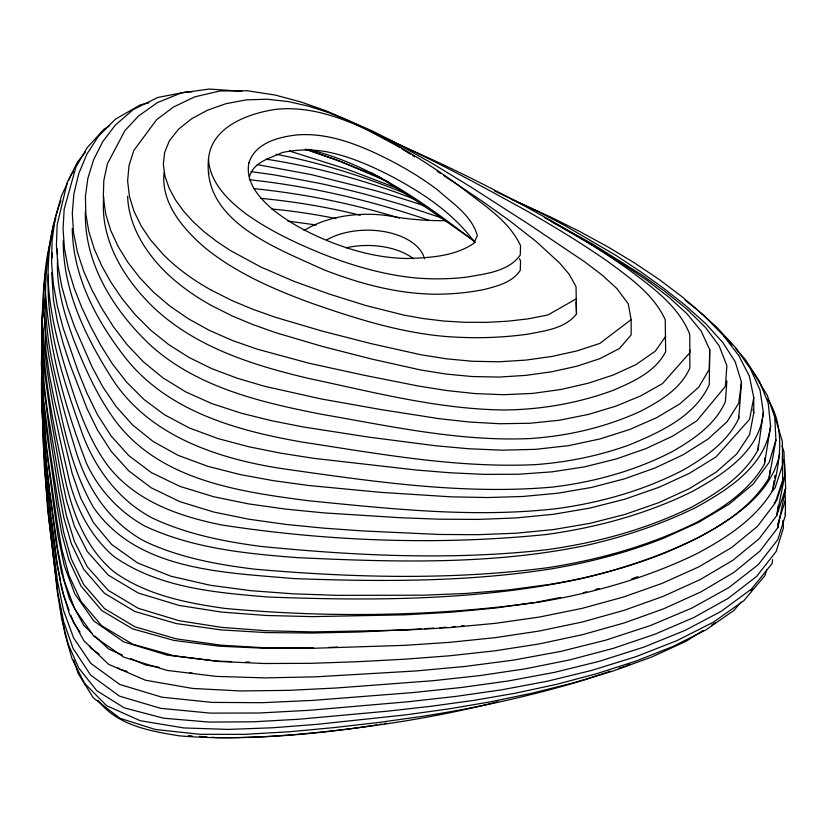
<?xml version="1.0" encoding="UTF-8"?>
<svg xmlns="http://www.w3.org/2000/svg" width="827" height="827" viewBox="0 0 827 827"><rect width="100%" height="100%" fill="white"/><g stroke="black" fill="none" stroke-linecap="round" stroke-linejoin="round"><path stroke-width="1.24" d="M44.11 447.541L44.234 456.328M551.351 221.574L600.712 249.93L623.992 264.692L646.714 280.229L668.247 296.676L686.886 313.65L701.1 330.955L709.731 349.697L709.277 384.617C694.67 416.674 660.246 432.014 629.543 444.833C599.255 455.78 567.57 462.262 535.472 464.619C457.372 468.309 379.965 453.94 303.085 442.228C238.91 431.053 170.166 412.57 127.12 359.962C97.431 322.52 72.859 277.427 72.29 228.541M48.39 274.688C45.64 329.89 64.547 382.994 82.535 434.309C95.581 469.085 118.902 500.345 152.158 517.96C186.271 534.087 223.455 541.427 260.629 546.389C355.403 555.744 451.408 560.51 546.265 549.79C596.556 542.832 646.145 529.507 691.806 507.023C717.629 492.964 743.514 476.28 758.09 449.847L763.342 412.291L759.992 389.972L750.358 368.687L735.554 347.619L716.678 327.151L694.928 307.768L685.014 300.211M709.731 349.697L709.277 369.338L698.784 387.119L679.856 403.855L656.421 417.821L629.543 429.544L599.937 438.961L568.418 445.67L535.472 449.34L502.227 450.177L468.671 448.761L435.043 445.691L369.059 437.163L303.085 426.939L271.452 420.685L241.184 413.169L211.857 403.607L185.517 391.781L162.847 377.774L143.536 361.947L127.12 344.683L113.454 326.768L101.876 308.45L91.931 289.957L83.672 271.173L77.428 252.08L73.52 232.625L72.29 213.263L73.913 193.735L78.72 173.649L86.907 154.08L98.64 135.979L115.408 119.212L140.383 104.833L148.87 102.786M51.688 272.786L53.414 299.674L57.414 321.682L63.152 343.412L70.223 365.069L86.907 408.352L97.462 429.978L111.211 451.366L128.805 470.894L151.289 487.847L179.924 501.669L213.748 512.037L248.658 519.18L285.553 524.38L323.915 528.164L362.733 530.934L439.333 534.469L477.841 534.697L515.883 533.229L553.222 529.6L589.961 523.357L624.943 514.435L659.129 502.527L689.253 488.674L716.058 472.207L736.671 454.044L749.603 434.599L753.769 412.921L753.769 397.642L749.334 376.089L738.831 355.682L723.398 335.493L704.211 315.831L682.564 297.141L659.357 279.598L634.402 262.852L607.721 246.787L579.996 231.663L551.433 217.387L511.386 199.255M52.049 257.952L52.463 253M103.788 197.074C99.695 239.623 124.102 279.04 153.636 307.551C196.185 347.66 253.579 365.431 309.226 378.559C373.453 392.174 437.762 409.127 503.798 409.985C541.116 409.675 578.331 403.204 613.355 390.251C633.327 381.619 655.16 372.026 665.663 351.713L665.228 319.76C653.454 293.916 629.202 277.355 607.09 260.97C580.451 242.559 552.787 225.678 524.607 209.738C477.179 183.646 429.564 157.688 380.048 135.731M41.743 355.62L41.826 392.205L43.593 420.716L46.405 449.071L53.951 507.706L57.993 535.937L64.279 565.627L74.792 593.858L93.844 621.005L123.678 641.876L167.064 655.118L216.343 661.124L231.694 661.59M41.743 370.899C40.399 410.481 44.41 450.022 49.486 489.243M758.09 449.847L758.307 444.75M41.753 354.276L41.35 363.105L42.911 404.941M41.763 343.96L43.645 400.702L50.323 453.041L58.779 506.393L63.782 532.774L71.308 558.928L83.641 584.482L104.471 608.579L134.873 626.773L176.182 638.837L221.016 645.174L265.622 647.851L312.048 648.316L404.723 645.349L450.064 642.3L495.414 637.627L539.411 631.001L582.373 621.987L623.982 610.367L663.016 596.432L700.18 579.593L732.939 560.241L759.072 538.801L776.791 515.552L784.668 476.249L783.965 451.821L782.042 445.887M63.266 240.605C62.852 290.794 86.008 337.705 112.379 379.117C149.098 435.891 217.015 458.354 280.591 468.423C370.3 481.138 461.218 495.011 552.002 487.144C593.879 482.182 635.136 470.842 672.671 451.397C693.75 439.189 715.21 424.727 725.382 401.653L726.881 380.927M42.57 323.471L42.28 358.835L44.172 384.886L47.387 410.864L60.919 489.512L66.418 515.624L74.43 541.478L87.217 566.712L108.275 590.395L138.243 608.31L179.252 620.736L221.44 627.352L266.129 630.753L312.74 631.911L405.406 630.102L450.436 627.548L495.497 623.32L539.256 617.076L581.981 608.393L623.351 597.063L662.148 583.366L699.053 566.743L731.564 547.588L757.47 526.344L775.013 503.292L782.652 480.28L782.332 456.814M43.273 312.027L43.428 309.484M42.797 317.03L43.438 308.037M57.57 259.296C56.112 287.93 64.723 315.728 74.637 342.244C85.76 370.114 98.144 397.777 116.204 421.925C161.213 480.88 239.964 491.745 308.616 500.759C391.305 508.884 474.905 518.24 557.884 508.481C601.291 502.454 644.016 490.359 682.999 470.118C705.131 457.352 727.409 442.207 738.738 418.441L741.478 382.239L735.234 361.812L722.994 342.729L705.979 323.905L685.562 305.545L663.337 288.023L640.294 271.473L616.022 255.45L564.159 225.14L537.25 211.112L494.463 190.903M55.864 218.214L53.559 224.107C43.542 268.237 42.787 314.167 51.512 358.587C58.221 390.84 67.08 422.618 76.839 454.085C88.489 490.411 110.415 522.902 144.642 541.271C179.345 557.687 217.325 564.624 255.171 569.234C352.405 577.649 450.87 580.378 547.867 567.684C599.048 559.724 649.484 545.706 696.003 522.664C722.56 508.192 749.004 491 764.437 464.164L764.965 457.807M44.224 299.209L44.255 308.006M41.815 342.771L41.691 374.672L43.335 401.074L46.023 427.342L57.156 507.437L61.839 534.004L69.034 560.334L81.036 586.095L101.721 610.491L132.599 628.861L174.032 640.449L219.372 646.207L264.258 648.234L313.505 647.965M772.604 559.621L772.201 563.435L751.505 589.02L721.309 611.256L684.983 630.432L643.871 647.117L598.913 661.414L554.638 672.33L508.347 680.962L461.404 687.485L412.828 692.581L312.854 700.386L261.921 702.702L212.363 702.402L162.082 697.233L119.822 684.487L90.867 663.43L73.51 637.751L63.472 610.254L57.404 581.009L46.746 494.618L44.307 466.376L42.849 429.161M164.118 172.512C160.655 202.708 182.891 228.552 204.197 247.118C235.778 272.951 273.706 289.367 311.727 303.271C354.607 318.209 398.366 332.165 443.82 336.32C471.886 338.656 500.18 338.005 528.071 334.149C545.22 330.676 564.872 328.67 576.502 314.002L576.026 286.597L569.172 274.306L559.61 263.007L536.351 241.66L510.156 221.129L482.358 201.271L443.489 175.376M43.417 304.357L42.032 317.092L42.28 343.556L44.172 369.607L51.522 421.501L60.919 474.233L66.418 500.345L74.43 526.199L87.217 551.423L108.275 575.106L138.243 593.031L179.252 605.457L221.44 612.063L266.129 615.474L312.74 616.632L405.406 614.823L450.436 612.269L495.497 608.041L534.252 602.511M44.503 314.322L45.93 350.937L49.496 375.365L54.272 399.627L72.052 473.096L80.767 498.247L93.482 522.674L111.593 544.445L137.602 562.949L170.982 576.243L210.244 585.258L250.478 590.654L293.192 593.827L336.94 595.337L423.166 595.213L465.642 593.466L507.809 590.023L548.932 584.513A389.631 224.954 0 0 0 664.37 553.16C703.942 536.103 745.913 515.872 769.131 477.727L770.061 470.191M741.478 382.239L738.738 403.162L727.171 421.646L708.108 439.013L682.999 454.829L655.294 467.855L624.633 478.802L591.543 487.434L557.884 493.202L522.984 496.469L487.548 497.534L451.501 496.862L380.389 492.334L308.616 485.48L273.654 480.714L240.378 474.615L207.98 466.366L178.208 455.388L153.098 441.473L132.723 425.057L116.204 406.646L102.765 386.778L92.128 367.033L74.637 326.965L67.473 306.827L61.808 286.535L57.993 265.922L56.391 245.443L57.187 224.675L67.359 182.054L77.469 162.092L85.491 152.013M43.097 410.016L46.023 442.621L49.424 468.95L57.156 522.716L61.839 549.283L69.034 575.613L81.036 601.384L101.721 625.77L132.599 644.14L174.032 655.739L219.372 661.486L264.258 663.512L310.983 663.326L357.76 661.703L404.114 659.243L449.619 655.79L495.115 650.797L539.256 643.923L582.384 634.712L624.178 622.958L663.388 608.91L700.81 591.956L733.807 572.48L760.106 550.947L777.866 527.605L778.92 520.121M43.449 303.499L41.567 332.444L41.877 359.156L43.645 385.423L50.323 437.762L58.779 491.104L63.782 517.495L71.308 543.649L83.641 569.203L104.471 593.29L134.873 611.484L176.182 623.558L221.016 629.895L265.622 632.572L312.048 633.037L358.567 632.024L421.098 628.965M776.791 515.552L778.3 505.349M208.487 159.156C211.247 126.562 248.741 113.175 276.569 109.247C313.319 105.701 348.643 120.163 380.699 136.589C408.662 151.186 435.281 168.253 460.691 186.923C482.255 204.383 508.409 219.672 520.555 245.65L520.266 255.057C508.419 271.618 486.111 273.572 467.606 277.024C450.601 279.061 433.431 279.412 416.353 278.017C384.11 274.998 352.778 265.839 322.716 254.023C295.88 243.097 269.395 230.64 245.764 213.707C228.128 200.351 209.82 182.612 208.487 159.156C202.481 221.874 277.035 248.028 322.716 269.302C358.019 283.196 395.254 293.44 433.389 294.205C450.519 294.34 467.637 292.841 484.436 289.429C497.585 285.966 512.337 282.441 520.266 270.336L520.555 260.929L519.521 258.841M208.487 174.445L208.859 171.985M45.909 270.078C35.716 337.85 49.269 405.985 63.648 472.103C70.936 508.987 84.065 546.626 113.671 571.602C146.09 595.047 186.044 602.914 224.892 608.414C329.27 618.017 435.054 616.56 538.925 602.128C593.652 592.98 647.582 577.815 697.523 553.335C726.426 537.808 755.123 519.377 772.542 490.721L774.124 480.559M774.527 478.016L774.92 475.473M764.437 464.164L770.599 426.091L768.211 403.131L759.351 381.092L745.117 359.29L735.813 348.725M769.131 477.727L775.933 440.026L774.744 417.253L767.28 395.347L752.177 370.765M753.769 397.642L749.603 419.31L716.058 456.917L689.253 473.395L659.129 487.248L624.943 499.157L589.961 508.078L553.222 514.322L515.883 517.95L477.841 519.418L439.333 519.191L401.188 517.785L323.915 512.885L285.553 509.101L248.658 503.901L213.748 496.758L179.924 486.39L151.289 472.568L128.805 455.615L111.211 436.087L97.462 414.699L86.907 393.073L78.193 371.509L63.152 328.133L57.414 306.403L53.414 284.385L51.563 262.448L52.111 240.192L55.275 217.894L61.498 195.813L67.442 183.036M772.542 490.721C780.316 460.763 785.464 426.68 767.673 399.11M777.866 527.605L785.65 488.178L784.699 463.647L783.489 460.081M763.342 412.291C759.837 451.511 723.129 474.522 691.806 491.745C646.145 514.218 596.556 527.554 546.265 534.511C438.641 545.458 329.239 541.416 222.36 525.083C179.562 516.617 135.039 501.234 107.562 465.312C87.362 437.71 76.901 404.858 66.801 372.595C57.332 342.295 49.61 311.221 48.111 279.392C47.759 252.866 51.429 225.523 60.909 200.754M770.599 426.091C765.502 466.046 728.339 489.574 696.003 507.375C661.569 524.38 625.005 536.475 587.625 545.096C492.127 565.223 393.776 562.195 296.872 557.605C245.154 553.594 192.184 548.291 144.642 525.982C119.078 511.686 98.775 489.791 86.453 463.223C65.891 409.458 49.847 353.005 45.671 295.373M775.933 440.026L769.131 462.448L753.159 484.074L729.269 504.067L699.053 522.126L664.37 537.881A389.631 224.954 0 0 1 548.932 569.234C464.381 582.28 378.456 581.701 293.192 578.549C223.703 572.294 137.437 570.981 93.482 507.396C67.452 462.5 60.753 409.965 49.496 360.076C42.632 318.664 40.316 275.174 52.39 234.506M777.835 524.266L785.402 500.087L784.844 490.277M766.815 569.534L764.913 575.633L743.897 600.66L713.391 622.183L676.941 640.636L635.849 656.71L591.202 670.532L547.371 681.221L501.731 689.811L455.481 696.458L407.721 701.792L309.37 710.29L259.14 713.008L210.265 713.112L160.624 708.336L119.522 696.148L90.556 675.008L73.076 648.42L63.627 621.625L57.869 593.197L47.552 508.398L44.565 463.957M785.402 500.087L785.402 515.366L777.835 539.555L758.287 564.634L728.763 587.625L691.641 608.186L650.404 625.553L605.416 640.253L560.902 651.376L513.763 660.06L465.26 666.417L416.043 670.955L315.594 676.837L264.95 677.892L216.343 676.403L167.064 670.397L123.678 657.155L93.844 636.294L74.792 609.137L64.279 580.905L57.993 551.227L49.94 492.975M777.866 512.327L785.65 488.178M779.768 453.434C771.26 494.991 732.071 519.16 697.523 538.057C660.525 556.137 621.356 569.141 581.34 578.642C478.864 600.712 373.194 600.94 268.909 597.053C215.62 592.649 158.701 588.08 113.671 556.313C91.446 537.043 77.418 510.683 69.799 482.554C58.086 431.58 46.043 380.265 42.952 327.895M784.668 476.249L776.791 500.273L774.103 503.002M249.382 177.123C253.289 161.906 269.922 158.339 282.327 152.54C296.5 149.449 311.128 149.222 325.435 151.558C347.247 155.621 367.808 164.408 387.553 174.29C420.271 191.264 452.565 212.063 474.584 242.208M68.517 180.71L71.225 174.9M665.663 336.424L655.346 351.113L636.077 364.562L613.355 374.972L588.131 383.242L561.119 389.455L532.929 393.383L503.798 394.706L475.163 393.59L446.88 390.561L418.896 386.126L363.952 375.22L309.226 363.28L257.269 349.19L232.501 340.507L209.438 330.418L188.546 318.891L169.969 306.124L153.636 292.272L139.639 277.603L127.823 262.283L118.22 246.642L110.766 230.526L105.711 214.017L103.313 197.208L103.83 180.503L107.396 163.849L124.939 130.563L138.616 115.956L157.306 102.651L181.423 92.872L209.262 89.047L241.877 91.301M71.97 173.897L73.469 171.882M741.188 602.056L733.869 610.491L705.886 629.895L673.085 646.414L636.046 661.052L596.701 673.705L556.323 684.394L515.004 693.274L473.602 700.407L431.384 706.227L387.791 711.148L298.94 719.232L253.093 721.816L208.817 722.064L163.581 718.208L124.288 707.881L96.821 690.741L78.668 667.947L68.238 644.264L61.622 618.596L57.383 592.163L48.473 515.273M750.947 590.819L752.57 588.948M771.457 491.62L775.013 488.013L782.652 464.991L782.332 441.525L775.499 418.793M211.464 290.246A273.303 157.792 0 0 1 162.836 254.075L150.38 239.706L141.283 226.153L134.057 211.423L129.394 196.278L127.616 180.906L129.012 165.586L133.809 150.493L156.685 119.605L173.587 106.972L194.769 96.852L219.837 91.001L247.314 90.732L275.298 95.074L301.007 102L325.952 110.746L371.84 130.738L393.259 141.541L433.327 164.035L471.814 187.615L528.877 224.313L584.989 262.045L602.325 275.246L616.849 288.52L628.241 303.778L631.146 319.604L599.864 343.401L576.688 350.979L551.836 356.458L525.962 360.086L499.157 361.781L472.134 361.254L446.156 358.784L420.984 354.773L371.344 343.681L322.788 331.265L275.629 317.361L253.01 309.339L232.408 300.77L211.464 290.246M109.185 125.983L103.851 129.353L87.031 147.847L75.867 167.209L64.175 209.169L63.059 229.058L64.475 248.72L68.269 268.506L74.11 287.972L81.656 307.199L90.577 326.262L100.677 345.21L112.379 363.839L126.779 382.343L144.012 399.503L164.676 414.865L189.435 428.024L218.018 438.579L248.906 446.797L280.591 453.144L313.795 458.344L415.96 469.984L449.805 472.755L484.333 474.367L518.395 474.243L552.002 471.855L584.513 466.873L616.456 458.913L646.032 448.554L672.671 436.118L696.789 420.86L725.382 386.374L726.881 365.648L719.077 345.717L705.276 327.203L686.689 309.009L664.784 291.342L641.39 274.667L591.874 243.593L544.404 217.553M703.188 630.484L686.286 641.152L651.903 656.938L613.489 670.873L573.204 682.885L532.123 693.171L490.607 701.803L448.813 708.904L406.098 714.828L317.03 724.338L272.838 727.76L228.417 729.404L183.914 727.946L140.29 720.731L106.569 705.669L84.571 683.381L72.032 658.706L64.899 633.792L62.118 617.738M711.633 625.15L715.862 622.483M576.502 298.723L547.939 314.953L528.071 318.871L507.582 321.207L486.731 322.344L464.557 322.303L443.82 321.041L423.31 318.56L403.865 315.097L366.413 305.69L329.663 294.195L294.226 281.428L260.846 267.018L230.402 250.529L216.705 241.474L204.197 231.829L193.073 221.657L183.418 210.937L175.407 199.772L169.142 188.163L164.997 176.306L163.353 164.428L164.635 152.437L169.401 140.755L178.632 129.115L191.544 118.819L207.35 110.27L225.73 103.757L246.322 99.84L267.224 99.23L288.147 101.545L308.947 106.269L328.681 112.637L346.792 119.905L363.632 127.73L394.252 144.343M626.349 665.745L629.895 664.246M631.838 578.786L637.896 576.646M610.481 671.193L586.002 679.453A794.571 458.747 0 0 1 421.356 716.482L378.549 722.478L333.839 727.605L289.936 731.709L244.265 734.366L199.855 734.304L155.207 729.445L119.946 718.301L93.213 697.761L78.141 673.426L73.655 659.987M619.051 668.309L625.171 666.242M583.2 592.773L586.85 591.781M595.368 589.444L599.017 588.442M497.74 701.792C432.686 718.363 366.082 728.07 299.281 734.169C259.43 737.612 219.351 739.276 179.438 735.844C150.287 731.192 117.124 725.465 98.124 700.469M560.613 597.445L536.754 602.149M376.947 724.834C324.091 733.301 270.543 738.129 216.984 737.663L211.991 737.302M379.417 724.431L381.898 724.028M384.369 723.615L386.84 723.212M452.586 626.763L455.108 626.494M461.404 625.853L463.926 625.594M424.871 628.706L433.689 628.117M439.985 627.693L446.291 627.269M328.681 647.438L337.53 647.127M192.071 91.921L187.057 91.828L157.73 97.472L133.261 109.598L115.346 125.063L102.775 141.634L93.606 159.756L87.827 178.529L85.429 196.175L85.801 213.738L88.809 231.415L94.206 248.793L101.711 265.808L111.066 282.452L122.241 298.888L135.297 314.808L150.772 330.211L168.574 344.497L188.949 357.44L212.084 368.79L237.525 378.321L264.578 386.292L321.062 398.924L380.172 409.448L439.178 418.689L469.426 422.028L499.601 423.734L529.766 423.279L559.403 420.24L588.586 414.368L615.898 406.14L640.729 395.885L662.541 383.552L689.894 352.633L689.739 334.304C678.46 305.794 652.431 287.434 628.799 269.654C607.432 254.675 585.402 240.688 562.918 227.456C508.605 196.257 452.72 167.633 395.037 143.174M245.764 662.024L249.599 662.138M188.298 735.606L192.04 735.875M199.524 736.412L207.008 736.95M271.959 209.076L279.423 209.727A378.166 218.338 0 0 1 335.969 218.586M287.796 221.067L316.307 224.996M260.805 198.356C294.309 201.53 327.606 207.091 360.252 215.278M249.403 179.738C310.559 186.282 370.847 200.403 429.006 220.302M253.806 188.639C303.147 193.621 352.013 203.473 399.41 218.101M265.922 159.239L269.643 159.704C319.284 167.685 367.963 181.185 414.854 199.276M251.015 171.613L274.667 174.952L318.891 183.222A679.897 392.536 0 0 1 404.558 205.551L442.921 218.39M257.197 164.604L311.128 174.569L373.484 190.138A750.844 433.503 0 0 1 425.006 206.037M276.166 154.318C321.196 162.795 364.986 176.999 407.391 194.252M159.435 667.379L145.48 664.939L130.501 658.488M189.9 672.702L192.433 673.147M308.264 149.346C371.106 164.501 425.171 203.318 475.473 242.425M289.347 150.979L347.526 169.39L398.087 188.608M127.069 671.39L119.822 669.208L117.754 667.709M306.538 149.346L341.458 161.875L388.721 182.043M305.111 149.242L334.863 159.291L375.107 175.334M377.463 176.337L380.989 177.836M122.437 655.005L108.616 649.05L94.867 635.963M211.464 305.535L232.408 316.048L253.01 324.618L275.629 332.65L322.788 346.554L371.344 358.97L420.984 370.051L446.156 374.062L472.134 376.543L499.157 377.06L525.962 375.375L551.836 371.747L576.688 366.258L599.864 358.68L619.599 348.405L631.146 334.883L631.146 319.604M370.744 172.461C406.646 192.836 439.954 217.336 473.933 240.709M395.368 144.983L399.71 147.609M401.881 148.932L410.554 154.204M412.663 155.538L414.772 156.872M437.111 171.22L440.336 173.319M99.137 654.167L90.867 648.141L89.419 646.001M723.666 335.566L732.433 344.89M92.117 633.348L83.868 625.491L69.561 599.099L61.436 572.315L56.36 544.414L49.186 488.891L46.074 461.538L42.828 419.248M80.023 632.097L73.51 622.462L70.895 615.298M69.148 610.512L63.472 594.975L61.198 584.007M60.691 581.567L57.404 565.72L51.129 517.816M753.035 409.324L753.769 412.921M60.402 607.855L60.836 610.326M61.26 612.797L61.684 615.267M50.819 515.262L49.475 503.943M127.616 196.185C128.588 224.272 143.784 249.568 162.836 269.354A273.303 157.792 0 0 0 211.464 305.535M47.015 481.8L47.563 486.721M47.832 489.181L48.379 494.101M48.648 496.562L49.196 501.482M44.751 456.235L45.082 460.081M45.526 465.219L45.857 469.064M46.302 474.202L46.746 479.34M738.521 415.94L738.738 418.441M47.201 497.554L47.563 502.62M47.925 507.685L48.379 514.012M782.89 520.338L783.407 527.988L776.181 551.454L756.633 576.388L728.173 598.386L693.925 617.469L654.974 634.206L613.293 648.347L569.638 659.915L524.783 668.909L479.65 675.607L433.09 680.704L335.989 688.023L288.158 690.369L240.233 690.948L192.433 688.426L145.48 680.218L108.616 664.329L83.868 640.77L69.561 614.378L61.436 587.604L56.36 559.703L52.68 531.926L46.074 476.828L43.635 449.547L41.95 402.749M785.257 512.916L785.402 515.366M42.622 415.495L41.991 391.316M43.211 429.172L43.407 433.048M43.986 444.647L44.244 449.805M576.026 301.886L576.502 314.002M46.581 487.434L46.653 489.966M85.429 211.454C83.775 263.493 114.116 310.983 150.772 345.5C197.632 387.625 260.939 402.304 321.062 414.203C390.034 426.091 459.347 441.649 529.766 438.568C568.015 436.067 605.871 427.239 640.729 411.164C660.215 400.981 680.724 388.959 689.894 367.912L689.739 349.594M57.363 248.979L57.466 254.137M346.255 247.8A57.652 33.287 0 0 1 413.438 258.696M326.665 239.923A57.652 33.287 0 0 1 385.733 231.901A57.652 33.287 0 0 1 424.52 258.841M445.825 220.633A167.602 96.769 0 0 1 392.391 216.426A85.202 49.186 0 0 0 304.047 230.588M248.917 162.878C244.947 182.622 260.236 199.162 274.275 210.72C290.101 223.218 308.12 232.604 326.655 240.409C352.364 250.963 379.738 258.251 407.68 258.489C430.185 257.693 454.509 256.411 473.737 243.396L477.334 235.623C471.793 215.599 452.607 203.39 437.876 190.158C418.813 175.603 397.849 163.725 376.192 153.481C351.341 141.955 324.318 132.63 296.531 134.966C278.161 137.086 255.171 143.061 248.917 162.878"/></g></svg>
